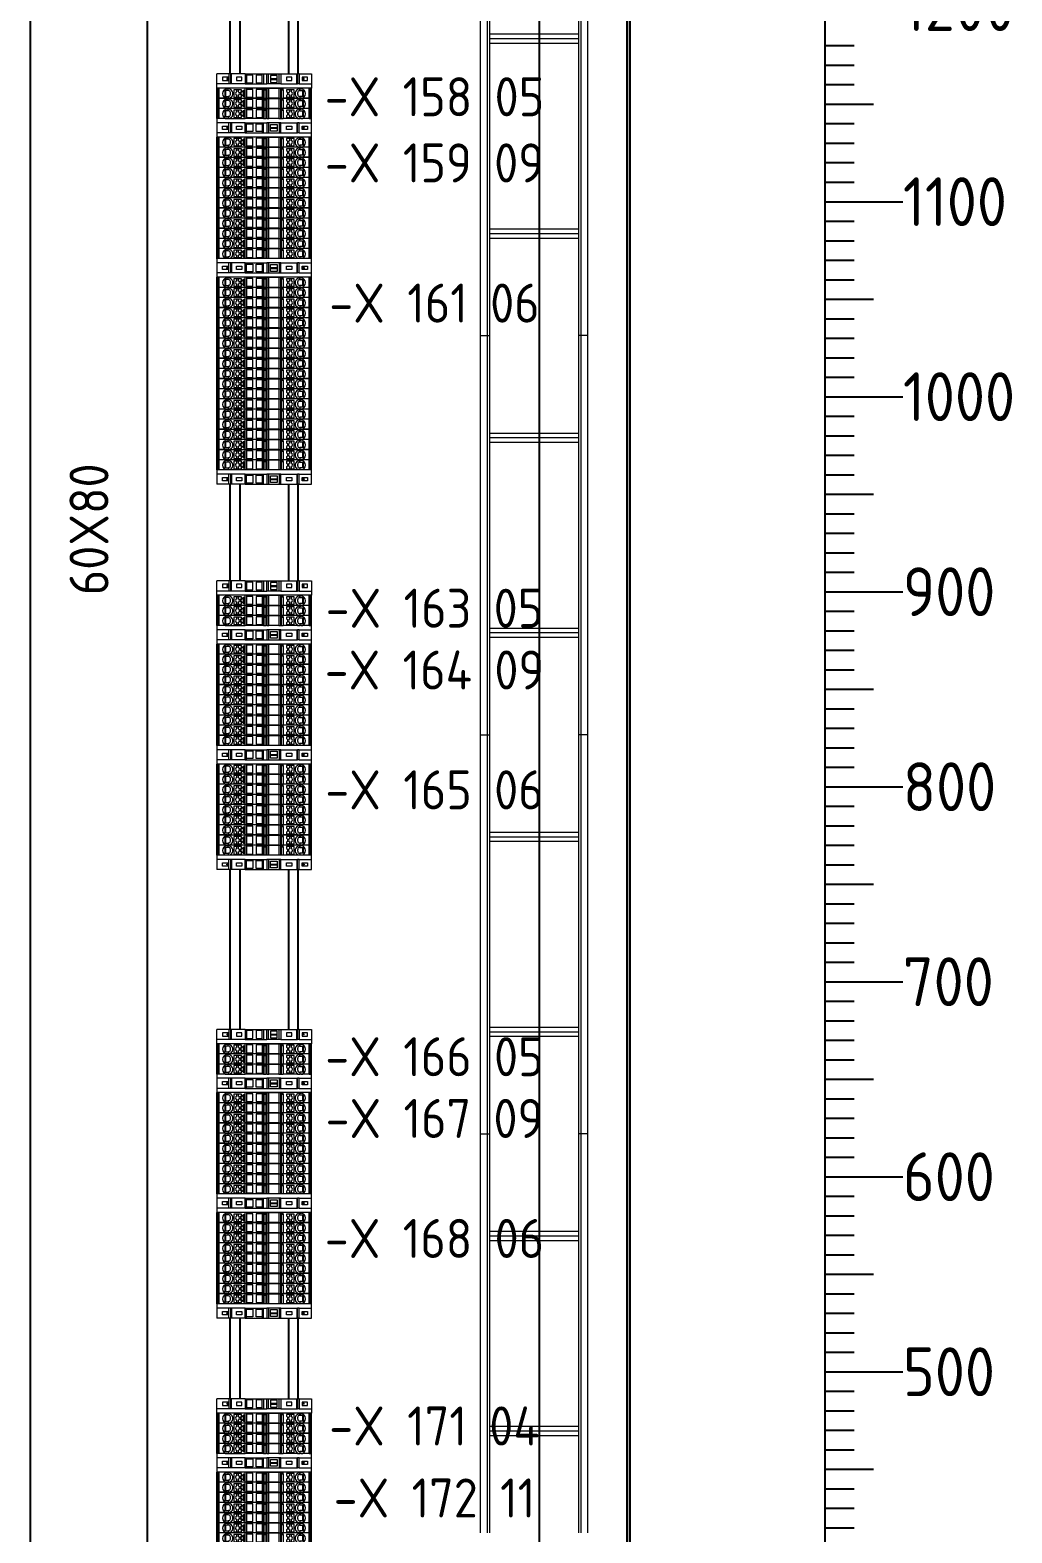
# Model space of a CAD drawing. Header units: millimetres. Extents: x 37984 to 70752, y 14140 to 37584.
# Drawn here: x 45920 to 46424, y 27186 to 27957 of the extents above; entities that cross this region are included whole.
import ezdxf
from ezdxf.enums import TextEntityAlignment as Align

# ---------------------------------------------------------------- set-up
doc = ezdxf.new("R2010")
doc.units = ezdxf.units.MM
doc.set_wipeout_variables(frame=1)
doc.layers.add('000-PI-Oprema', color=30, linetype='Continuous', lineweight=5)
doc.layers.add('SI-ORMAR-Oprema', color=30, linetype='Continuous', lineweight=5)
for name, color, linetype in [('000-PI-ORMAR', 2, 'Continuous'), ('000-PI_TEXT', 7, 'Continuous'), ('002-PI-Kabelska kanalica', 150, 'Continuous'), ('004-PI-DIN Šina', 3, 'Continuous')]:
    doc.layers.add(name, color=color, linetype=linetype)
doc.styles.add('PI0', font='isocpeur.ttf', dxfattribs={"width": 0.9})

# ---------------------------------------------------------------- blocks, each defined once
blk = doc.blocks.new('*U1084')
at = {"layer": '002-PI-Kabelska kanalica'}
for p, q in [((-20, -100), (-20, 1510)), ((40, -100), (40, 1510))]:
    blk.add_line(p, q, dxfattribs=at)
blk = doc.blocks.new('*U1083')
at = {"layer": '004-PI-DIN Šina'}
blk.add_lwpolyline([(1610, -17.5), (1610, 17.5), (0, 17.5), (0, -17.5)], close=True, dxfattribs=at)
for points in [[(0, 12.5), (1610, 12.5)], [(0, -12.5), (1610, -12.5)]]:
    blk.add_lwpolyline(points, dxfattribs=at)
blk = doc.blocks.new('*U749')
at = {"layer": '000-PI-Oprema', "ltscale": 0.25}
for p, q in [((-5, 927.21), (-5, 1131.88)), ((-1.5, 927.21), (-1.5, 1131.88)), ((-0.33, 927.21), (-0.33, 1131.88)), ((45.33, 927.21), (45.33, 1131.88)), ((46.5, 927.21), (46.5, 1131.88)), ((50, 927.21), (50, 1131.88)), ((-0.33, 1081.88), (45.33, 1081.88)), ((-0.33, 1079.55), (45.33, 1079.55)), ((-0.33, 981.88), (45.33, 981.88)), ((-0.33, 979.55), (45.33, 979.55)), ((-5, 927.21), (-0.33, 927.21)), ((-5, 927.21), (-0.33, 927.21)), ((-5, 722.54), (-5, 927.21)), ((-1.5, 927.21), (-1.5, 927.21)), ((-1.5, 722.54), (-1.5, 927.21)), ((-0.33, 722.54), (-0.33, 927.21)), ((50, 927.21), (45.33, 927.21)), ((50, 927.21), (45.33, 927.21)), ((45.33, 722.54), (45.33, 927.21)), ((46.5, 722.54), (46.5, 927.21)), ((50, 722.54), (50, 927.21)), ((-0.33, 877.21), (45.33, 877.21)), ((-0.33, 874.88), (45.33, 874.88)), ((-0.33, 777.21), (45.33, 777.21)), ((-0.33, 774.88), (45.33, 774.88)), ((-5, 722.54), (-0.33, 722.54)), ((-5, 722.54), (-0.33, 722.54)), ((-5, 517.87), (-5, 722.54)), ((-1.5, 722.54), (-1.5, 722.54)), ((-1.5, 517.87), (-1.5, 722.54)), ((-0.33, 517.87), (-0.33, 722.54)), ((50, 722.54), (45.33, 722.54)), ((50, 722.54), (45.33, 722.54)), ((45.33, 517.87), (45.33, 722.54)), ((46.5, 517.87), (46.5, 722.54)), ((50, 517.87), (50, 722.54)), ((-0.33, 672.54), (45.33, 672.54)), ((-0.33, 670.21), (45.33, 670.21)), ((-0.33, 572.54), (45.33, 572.54)), ((-0.33, 570.21), (45.33, 570.21)), ((-5, 517.87), (-0.33, 517.87)), ((-5, 517.87), (-0.33, 517.87)), ((-5, 313.2), (-5, 517.87)), ((-1.5, 517.87), (-1.5, 517.87)), ((-1.5, 313.2), (-1.5, 517.87)), ((-0.33, 313.2), (-0.33, 517.87)), ((50, 517.87), (45.33, 517.87)), ((50, 517.87), (45.33, 517.87)), ((45.33, 313.2), (45.33, 517.87)), ((46.5, 313.2), (46.5, 517.87)), ((50, 313.2), (50, 517.87)), ((-0.33, 467.87), (45.33, 467.87)), ((-0.33, 465.54), (45.33, 465.54)), ((-0.33, 367.87), (45.33, 367.87)), ((-0.33, 365.54), (45.33, 365.54))]:
    blk.add_line(p, q, dxfattribs=at)
for points in [[(-0.33, 1077.21), (45.33, 1077.21)], [(-0.33, 977.21), (45.33, 977.21)], [(-0.33, 872.54), (45.33, 872.54)], [(-0.33, 772.54), (45.33, 772.54)], [(-0.33, 667.87), (45.33, 667.87)], [(-0.33, 567.87), (45.33, 567.87)], [(-0.33, 463.2), (45.33, 463.2)], [(-0.33, 363.2), (45.33, 363.2)]]:
    blk.add_lwpolyline(points, dxfattribs=at)
blk = doc.blocks.new('montažnaa')
at = {"layer": '000-PI-ORMAR'}
blk.add_line((46867.64, 28809.4), (46867.64, 26919.4), dxfattribs=at)
blk = doc.blocks.new('*U402')
blk.add_wipeout([(-24.3, -7.35), (24.3, -7.35), (24.3, 0), (-24.3, 0)])
at = {"layer": 'SI-ORMAR-Oprema'}
for p, q in [((-18.03, 0), (-24.3, 0)), ((-18.03, 0), (-18.03, -5.15)), ((-17.1, 0), (-18.03, 0)), ((-17.1, 0), (-17.1, -5.15)), ((-17, 0), (-17.1, 0)), ((-17, -5.15), (-17, 0)), ((-16.74, 0), (-17, 0)), ((-16.74, -5.15), (-16.74, 0)), ((-9.72, 0), (-16.74, 0)), ((-9.72, 0), (-9, 0)), ((-9.72, 0), (-9.72, -5.15)), ((-9, 0), (-9, -0.57)), ((-9, 0), (-1, 0)), ((-1, 0), (-0.28, 0)), ((-1, -0.57), (-1, 0)), ((-0.28, 0), (1.39, 0)), ((-0.28, 0), (-0.28, -5.15)), ((1.39, 0), (2.32, 0)), ((1.39, -5.15), (1.39, 0)), ((2.32, 0), (7.69, 0)), ((2.32, -5.15), (2.32, 0)), ((7.69, -5.15), (7.69, 0)), ((7.69, 0), (8.51, 0)), ((8.51, 0), (8.51, -5.15)), ((8.51, 0), (16.74, 0)), ((16.74, -5.15), (16.74, 0)), ((16.74, 0), (17, 0)), ((17, 0), (17, -5.15)), ((17, 0), (17.1, 0)), ((17.1, 0), (17.1, -5.15)), ((18.03, 0), (17.1, 0)), ((18.03, 0), (18.03, -5.15)), ((18.03, 0), (24.3, 0)), ((24.3, 0), (24.3, -7.35)), ((-24.3, -7.35), (-24.3, 0)), ((-18.03, -5.15), (-24.3, -5.15)), ((24.3, -7.35), (-24.3, -7.35)), ((-21.4, -1.72), (-21.4, -3.42)), ((-18.5, -1.72), (-21.4, -1.72)), ((-21.4, -3.42), (-18.5, -3.42)), ((-19.01, -2.37), (-19.15, -2.37)), ((-19.15, -2.37), (-19.15, -2.77)), ((-19.01, -2.77), (-19.15, -2.77)), ((-19.01, -2.37), (-18.5, -2.37)), ((-19.01, -2.77), (-19.01, -2.37)), ((-19.01, -2.77), (-18.5, -2.77)), ((-18.5, -2.37), (-18.5, -1.72)), ((-18.5, -2.77), (-18.5, -2.37)), ((-18.5, -3.42), (-18.5, -2.77)), ((-17.1, -5.15), (-18.03, -5.15)), ((-17, -5.15), (-17.1, -5.15)), ((-16.74, -5.15), (-17, -5.15)), ((-9.72, -5.15), (-16.74, -5.15)), ((-14.15, -1.72), (-14.15, -3.42)), ((-11.45, -1.72), (-14.15, -1.72)), ((-14.15, -3.42), (-11.45, -3.42)), ((-11.45, -3.42), (-11.45, -1.72)), ((-9.72, -5.15), (-9, -5.15)), ((-9, -0.57), (-9, -4.57)), ((-5.85, -0.57), (-9, -0.57)), ((-9, -4.57), (-9, -5.15)), ((-9, -4.57), (-5.85, -4.57)), ((-9, -5.15), (-1, -5.15)), ((-5.85, -4.57), (-5.85, -0.57)), ((-4.15, -0.57), (-4.15, -4.57)), ((-1, -0.57), (-4.15, -0.57)), ((-4.15, -4.57), (-1, -4.57)), ((-1, -4.57), (-1, -0.57)), ((-1, -5.15), (-1, -4.57)), ((-1, -5.15), (-0.28, -5.15)), ((-0.28, -5.15), (1.39, -5.15)), ((2.32, -5.15), (1.39, -5.15)), ((7.69, -5.15), (2.32, -5.15)), ((6.67, -0.82), (3.22, -0.82)), ((3.22, -0.82), (3.22, -2.37)), ((3.22, -2.37), (6.67, -2.37)), ((3.22, -2.37), (3.22, -2.77)), ((3.22, -2.77), (6.67, -2.77)), ((3.22, -2.77), (3.22, -4.32)), ((3.22, -4.32), (6.67, -4.32)), ((6.67, -2.37), (6.67, -0.82)), ((6.67, -2.77), (6.67, -2.37)), ((6.67, -4.32), (6.67, -2.77)), ((8.51, -5.15), (7.69, -5.15)), ((8.51, -5.15), (16.74, -5.15)), ((11.45, -1.72), (11.45, -3.42)), ((14.15, -1.72), (11.45, -1.72)), ((11.45, -3.42), (14.15, -3.42)), ((14.15, -3.42), (14.15, -1.72)), ((16.74, -5.15), (17, -5.15)), ((17, -5.15), (17.1, -5.15)), ((18.03, -5.15), (17.1, -5.15)), ((18.03, -5.15), (24.3, -5.15)), ((22.25, -1.72), (19.55, -1.72)), ((19.55, -1.72), (19.55, -2.37)), ((19.55, -2.37), (19.89, -2.37)), ((19.55, -2.37), (19.55, -2.77)), ((19.55, -2.77), (19.55, -3.42)), ((19.55, -2.77), (19.89, -2.77)), ((19.55, -3.42), (22.25, -3.42)), ((20.59, -2.37), (19.89, -2.37)), ((19.89, -2.77), (19.89, -2.37)), ((20.59, -2.77), (19.89, -2.77)), ((20.59, -2.77), (20.59, -2.37)), ((22.25, -3.42), (22.25, -1.72))]:
    blk.add_line(p, q, dxfattribs=at)
blk = doc.blocks.new('*U457')
blk.add_wipeout([(47227.3, 37326.63), (47227.3, 37321.48), (47275.9, 37321.48), (47275.9, 37326.63)])
at = {"layer": '000-PI-Oprema'}
for p, q in [((47227.3, 37321.48), (47227.3, 37326.63)), ((47227.85, 37326.63), (47227.3, 37326.63)), ((47228.39, 37326.63), (47227.85, 37326.63)), ((47227.85, 37321.48), (47227.85, 37326.63)), ((47228.39, 37321.48), (47228.39, 37326.63)), ((47228.56, 37326.63), (47228.39, 37326.63)), ((47228.56, 37321.48), (47228.56, 37326.63)), ((47241.88, 37326.63), (47228.56, 37326.63)), ((47231, 37325.48), (47230.9, 37325.58)), ((47231.45, 37325.48), (47231, 37325.48)), ((47231.45, 37325.48), (47231.45, 37322.48)), ((47231.6, 37325.48), (47231.45, 37325.48)), ((47231.6, 37322.48), (47231.6, 37325.48)), ((47231.85, 37325.48), (47231.6, 37325.48)), ((47231.85, 37325.48), (47231.85, 37322.48)), ((47233.2, 37325.48), (47231.85, 37325.48)), ((47233.2, 37326.28), (47232.6, 37326.28)), ((47233.2, 37325.48), (47233.2, 37326.28)), ((47233.3, 37325.48), (47233.2, 37325.48)), ((47237.55, 37325.88), (47236.15, 37325.88)), ((47236.15, 37325.88), (47236.15, 37322.08)), ((47238.35, 37325.88), (47237.55, 37325.88)), ((47237.55, 37324.9), (47237.55, 37325.88)), ((47239.95, 37325.88), (47238.35, 37325.88)), ((47238.35, 37325.88), (47238.35, 37324.9)), ((47239.55, 37324.58), (47239.95, 37324.98)), ((47239.55, 37323.38), (47239.55, 37324.58)), ((47239.95, 37322.98), (47239.55, 37323.38)), ((47239.95, 37324.98), (47239.95, 37325.88)), ((47240.78, 37325.37), (47240.78, 37322.6)), ((47241.88, 37321.48), (47241.88, 37326.63)), ((47242.6, 37326.63), (47241.88, 37326.63)), ((47242.6, 37326.63), (47242.6, 37326.06)), ((47250.6, 37326.63), (47242.6, 37326.63)), ((47242.6, 37326.06), (47242.6, 37322.06)), ((47245.75, 37326.06), (47242.6, 37326.06)), ((47245.75, 37322.06), (47245.75, 37326.06)), ((47247.45, 37326.06), (47247.45, 37322.06)), ((47250.6, 37326.06), (47247.45, 37326.06)), ((47250.6, 37326.63), (47250.6, 37326.06)), ((47251.32, 37326.63), (47250.6, 37326.63)), ((47250.6, 37326.06), (47250.6, 37322.06)), ((47251.32, 37326.63), (47251.75, 37326.63)), ((47251.32, 37321.48), (47251.32, 37326.63)), ((47251.65, 37321.48), (47251.65, 37325.83)), ((47251.65, 37325.83), (47251.75, 37325.83)), ((47251.75, 37325.83), (47251.75, 37326.63)), ((47252.21, 37326.63), (47251.75, 37326.63)), ((47251.75, 37325.83), (47252.21, 37325.83)), ((47252.21, 37326.63), (47252.56, 37326.63)), ((47252.21, 37325.83), (47252.21, 37326.63)), ((47253.07, 37326.63), (47252.56, 37326.63)), ((47252.56, 37326.63), (47252.56, 37321.48)), ((47253.07, 37326.63), (47253.07, 37321.48)), ((47253.07, 37326.63), (47253.98, 37326.63)), ((47253.98, 37321.48), (47253.98, 37326.63)), ((47253.98, 37326.63), (47259.12, 37326.63)), ((47259.12, 37326.63), (47259.12, 37321.48)), ((47259.12, 37326.63), (47260.03, 37326.63)), ((47260.03, 37326.63), (47260.03, 37321.48)), ((47260.03, 37326.63), (47260.54, 37326.63)), ((47260.54, 37321.48), (47260.54, 37326.63)), ((47260.54, 37326.63), (47260.89, 37326.63)), ((47260.89, 37325.83), (47260.89, 37326.63)), ((47261.35, 37326.63), (47260.89, 37326.63)), ((47260.89, 37325.83), (47261.35, 37325.83)), ((47261.35, 37325.83), (47261.35, 37326.63)), ((47274.65, 37326.63), (47261.35, 37326.63)), ((47261.35, 37325.83), (47261.45, 37325.83)), ((47261.45, 37325.83), (47261.45, 37321.48)), ((47264.75, 37325.88), (47263.15, 37325.88)), ((47263.15, 37325.88), (47263.15, 37324.98)), ((47263.15, 37324.98), (47263.55, 37324.58)), ((47263.55, 37323.38), (47263.15, 37322.98)), ((47263.55, 37324.58), (47263.55, 37323.38)), ((47264.75, 37324.9), (47264.75, 37325.88)), ((47265.55, 37325.88), (47264.75, 37325.88)), ((47265.55, 37325.88), (47265.55, 37324.9)), ((47266.95, 37325.88), (47265.55, 37325.88)), ((47266.95, 37322.08), (47266.95, 37325.88)), ((47268.8, 37323.48), (47268.8, 37324.48)), ((47269.8, 37325.48), (47269.9, 37325.48)), ((47269.9, 37326.28), (47270.5, 37326.28)), ((47269.9, 37325.48), (47269.9, 37326.28)), ((47269.9, 37325.48), (47271.25, 37325.48)), ((47271.25, 37325.48), (47271.25, 37322.48)), ((47271.25, 37325.48), (47271.5, 37325.48)), ((47271.5, 37322.48), (47271.5, 37325.48)), ((47271.5, 37325.48), (47271.65, 37325.48)), ((47271.65, 37325.48), (47271.65, 37322.48)), ((47271.65, 37325.48), (47272.1, 37325.48)), ((47272.1, 37325.48), (47272.2, 37325.58)), ((47274.65, 37321.48), (47274.65, 37326.63)), ((47274.65, 37326.63), (47274.82, 37326.63)), ((47274.82, 37321.48), (47274.82, 37326.63)), ((47274.82, 37326.63), (47275.35, 37326.63)), ((47275.35, 37321.48), (47275.35, 37326.63)), ((47275.35, 37326.63), (47275.9, 37326.63)), ((47275.9, 37321.48), (47275.9, 37326.63)), ((47227.85, 37321.48), (47227.3, 37321.48)), ((47228.39, 37321.48), (47227.85, 37321.48)), ((47228.56, 37321.48), (47228.39, 37321.48)), ((47231.6, 37321.48), (47228.56, 37321.48)), ((47230.9, 37322.19), (47231.2, 37322.48)), ((47231.2, 37322.48), (47231.45, 37322.48)), ((47231.45, 37322.48), (47231.6, 37322.48)), ((47231.6, 37322.48), (47231.85, 37322.48)), ((47231.6, 37321.7), (47231.6, 37321.48)), ((47232.6, 37321.48), (47231.6, 37321.48)), ((47231.85, 37322.48), (47233.2, 37322.48)), ((47232.6, 37321.48), (47233.2, 37321.48)), ((47233.3, 37322.48), (47233.2, 37322.48)), ((47233.2, 37322.48), (47233.2, 37321.48)), ((47234.2, 37321.48), (47233.2, 37321.48)), ((47234.2, 37321.48), (47234.2, 37321.7)), ((47234.2, 37321.48), (47241.88, 37321.48)), ((47236.15, 37322.08), (47237.55, 37322.08)), ((47237.55, 37322.08), (47237.55, 37323.07)), ((47237.55, 37322.08), (47238.35, 37322.08)), ((47238.35, 37323.07), (47238.35, 37322.08)), ((47238.35, 37322.08), (47239.95, 37322.08)), ((47239.95, 37322.08), (47239.95, 37322.98)), ((47242.6, 37321.48), (47241.88, 37321.48)), ((47242.6, 37322.06), (47245.75, 37322.06)), ((47242.6, 37322.06), (47242.6, 37321.48)), ((47250.6, 37321.48), (47242.6, 37321.48)), ((47247.45, 37322.06), (47250.6, 37322.06)), ((47250.6, 37322.06), (47250.6, 37321.48)), ((47251.32, 37321.48), (47250.6, 37321.48)), ((47251.32, 37321.48), (47251.65, 37321.48)), ((47251.65, 37321.48), (47252.56, 37321.48)), ((47253.07, 37321.48), (47252.56, 37321.48)), ((47253.07, 37321.48), (47253.98, 37321.48)), ((47259.12, 37321.48), (47253.98, 37321.48)), ((47259.12, 37321.48), (47260.03, 37321.48)), ((47260.03, 37321.48), (47260.54, 37321.48)), ((47260.54, 37321.48), (47261.45, 37321.48)), ((47268.9, 37321.48), (47261.45, 37321.48)), ((47263.15, 37322.98), (47263.15, 37322.08)), ((47263.15, 37322.08), (47264.75, 37322.08)), ((47264.75, 37322.08), (47264.75, 37323.07)), ((47264.75, 37322.08), (47265.55, 37322.08)), ((47265.55, 37323.07), (47265.55, 37322.08)), ((47265.55, 37322.08), (47266.95, 37322.08)), ((47268.9, 37321.48), (47268.9, 37321.7)), ((47268.9, 37321.48), (47269.9, 37321.48)), ((47269.8, 37322.48), (47269.9, 37322.48)), ((47271.25, 37322.48), (47269.9, 37322.48)), ((47269.9, 37322.48), (47269.9, 37321.48)), ((47270.5, 37321.48), (47269.9, 37321.48)), ((47271.5, 37321.48), (47270.5, 37321.48)), ((47271.5, 37322.48), (47271.25, 37322.48)), ((47271.65, 37322.48), (47271.5, 37322.48)), ((47271.5, 37321.7), (47271.5, 37321.48)), ((47274.65, 37321.48), (47271.5, 37321.48)), ((47271.9, 37322.48), (47271.65, 37322.48)), ((47272.2, 37322.19), (47271.9, 37322.48)), ((47274.65, 37321.48), (47274.82, 37321.48)), ((47274.82, 37321.48), (47275.35, 37321.48)), ((47275.35, 37321.48), (47275.9, 37321.48))]:
    blk.add_line(p, q, dxfattribs=at)
for centre, radius, start, end in [((47232.6, 37323.88), 2.4, 135, 225), ((47232.6, 37323.88), 2.4, 90, 135), ((47233.2, 37323.88), 2.4, 294.62432, 90), ((47233.3, 37324.48), 1, 0, 90), ((47233.3, 37323.48), 1, 270, 360), ((47237.95, 37323.98), 1, 113.57818, 246.42182), ((47237.95, 37323.98), 1, 293.57818, 66.42182), ((47241.15, 37325.03), 0.5, 5.44059, 134.99975), ((47265.15, 37323.98), 1, 113.57818, 246.42182), ((47265.15, 37323.98), 1, 293.57818, 66.42182), ((47269.9, 37323.88), 2.4, 90, 245.37568), ((47269.8, 37324.48), 1, 90, 180), ((47269.8, 37323.48), 1, 180, 270), ((47270.5, 37323.88), 2.4, 45, 90), ((47270.5, 37323.88), 2.4, 315, 45), ((47232.6, 37323.88), 2.4, 225, 245.37568), ((47232.6, 37323.88), 2.4, 245.37568, 270), ((47233.2, 37323.88), 2.4, 270, 294.62432), ((47241.15, 37322.93), 0.5, 225, 354.55967), ((47269.9, 37323.88), 2.4, 245.37568, 270), ((47270.5, 37323.88), 2.4, 270, 294.62432), ((47270.5, 37323.88), 2.4, 294.62432, 315)]:
    blk.add_arc(centre, radius, start, end, dxfattribs=at)
for points in [[(47234.3, 37323.48), (47234.3, 37323.61), (47234.3, 37323.74), (47234.3, 37323.87), (47234.3, 37324.01), (47234.3, 37324.14), (47234.3, 37324.26), (47234.3, 37324.38), (47234.3, 37324.48)], [(47240.78, 37325.37), (47240.55, 37325.14), (47240.32, 37324.91), (47240.09, 37324.68), (47239.85, 37324.44)], [(47239.85, 37323.53), (47239.85, 37323.76), (47239.85, 37323.98), (47239.85, 37324.21), (47239.85, 37324.44)], [(47240.78, 37322.6), (47240.55, 37322.83), (47240.32, 37323.05), (47240.09, 37323.29), (47239.85, 37323.53)], [(47240.8, 37325.39), (47240.79, 37325.38), (47240.78, 37325.37)], [(47241.75, 37323.98), (47241.73, 37324.26), (47241.7, 37324.53), (47241.67, 37324.81), (47241.65, 37325.08)], [(47241.65, 37322.89), (47241.67, 37323.16), (47241.7, 37323.44), (47241.73, 37323.71), (47241.75, 37323.98)], [(47240.8, 37322.58), (47240.79, 37322.59), (47240.78, 37322.6)]]:
    blk.add_spline(points, degree=3, dxfattribs=at)
blk = doc.blocks.new('*U809')
at = {"layer": '000-PI-Oprema'}
blk.add_blockref('*U457', (-47251.6, -37324.06), dxfattribs=at)
blk = doc.blocks.new('*U810')
at = {"layer": '000-PI-Oprema', "color": 0, "linetype": 'ByBlock', "lineweight": -2, "transparency": 16777216}
blk.add_blockref('*U809', (0, 0), dxfattribs=at)
blk.add_blockref('*U809', (0, -5.2), dxfattribs=at)
blk.add_blockref('*U809', (0, -10.4), dxfattribs=at)
blk.add_blockref('*U809', (0, -15.6), dxfattribs=at)
blk.add_blockref('*U809', (0, -20.8), dxfattribs=at)
blk.add_blockref('*U809', (0, -26), dxfattribs=at)
blk.add_blockref('*U809', (0, -31.2), dxfattribs=at)
blk.add_blockref('*U809', (0, -36.4), dxfattribs=at)
blk.add_blockref('*U809', (0, -41.6), dxfattribs=at)
blk.add_blockref('*U809', (0, -46.8), dxfattribs=at)
blk = doc.blocks.new('*U811')
at = {"layer": '000-PI-Oprema'}
blk.add_blockref('*U457', (-47251.6, -37324.06), dxfattribs=at)
blk = doc.blocks.new('*U808')
at = {"layer": '000-PI-Oprema', "color": 0, "linetype": 'ByBlock', "lineweight": -2, "transparency": 16777216}
blk.add_blockref('*U811', (0, 0), dxfattribs=at)
blk.add_blockref('*U811', (0, -5.2), dxfattribs=at)
blk.add_blockref('*U811', (0, -10.4), dxfattribs=at)
blk.add_blockref('*U811', (0, -15.6), dxfattribs=at)
blk.add_blockref('*U811', (0, -20.8), dxfattribs=at)
blk.add_blockref('*U811', (0, -26), dxfattribs=at)
blk.add_blockref('*U811', (0, -31.2), dxfattribs=at)
blk.add_blockref('*U811', (0, -36.4), dxfattribs=at)
blk.add_blockref('*U811', (0, -41.6), dxfattribs=at)
blk = doc.blocks.new('*U403')
blk.add_wipeout([(-24.3, 2.2), (24.3, 2.2), (24.3, -7.35), (-24.3, -7.35)])
at = {"layer": 'SI-ORMAR-Oprema'}
for p, q in [((-24.3, 2.2), (-24.3, -7.35)), ((24.3, 2.2), (-24.3, 2.2)), ((-18.03, 0), (-24.3, 0)), ((24.3, -7.35), (24.3, 2.2)), ((-18.03, -5.15), (-24.3, -5.15)), ((24.3, -7.35), (-24.3, -7.35)), ((-21.4, -3.42), (-21.4, -1.72)), ((-21.4, -1.72), (-18.5, -1.72)), ((-18.5, -3.42), (-21.4, -3.42)), ((-19.01, -2.38), (-19.15, -2.38)), ((-19.15, -2.78), (-19.15, -2.38)), ((-19.01, -2.78), (-19.15, -2.78)), ((-19.01, -2.38), (-19.01, -2.78)), ((-19.01, -2.38), (-18.5, -2.38)), ((-19.01, -2.78), (-18.5, -2.78)), ((-18.5, -1.72), (-18.5, -2.38)), ((-18.5, -2.38), (-18.5, -2.78)), ((-18.5, -2.78), (-18.5, -3.42)), ((-18.03, -5.15), (-18.03, 0)), ((-17.1, 0), (-18.03, 0)), ((-17.1, -5.15), (-18.03, -5.15)), ((-17.1, -5.15), (-17.1, 0)), ((-17, 0), (-17.1, 0)), ((-17, -5.15), (-17.1, -5.15)), ((-17, 0), (-17, -5.15)), ((-16.74, 0), (-17, 0)), ((-16.74, -5.15), (-17, -5.15)), ((-16.74, 0), (-16.74, -5.15)), ((-9.72, 0), (-16.74, 0)), ((-9.72, -5.15), (-16.74, -5.15)), ((-14.15, -1.72), (-11.45, -1.72)), ((-14.15, -3.42), (-14.15, -1.72)), ((-11.45, -3.42), (-14.15, -3.42)), ((-11.45, -1.72), (-11.45, -3.42)), ((-9.72, 0), (-9, 0)), ((-9.72, -5.15), (-9.72, 0)), ((-9.72, -5.15), (-9, -5.15)), ((-9, -0.57), (-9, 0)), ((-9, 0), (-1, 0)), ((-9, -4.57), (-9, -0.57)), ((-9, -0.57), (-5.85, -0.57)), ((-5.85, -4.57), (-9, -4.57)), ((-9, -5.15), (-9, -4.57)), ((-9, -5.15), (-1, -5.15)), ((-5.85, -0.57), (-5.85, -4.57)), ((-4.15, -0.57), (-1, -0.57)), ((-4.15, -4.57), (-4.15, -0.57)), ((-1, -4.57), (-4.15, -4.57)), ((-1, 0), (-1, -0.57)), ((-1, 0), (-0.28, 0)), ((-1, -0.57), (-1, -4.57)), ((-1, -4.57), (-1, -5.15)), ((-1, -5.15), (-0.28, -5.15)), ((-0.28, 0), (1.39, 0)), ((-0.28, -5.15), (-0.28, 0)), ((-0.28, -5.15), (1.39, -5.15)), ((2.32, 0), (1.39, 0)), ((1.39, 0), (1.39, -5.15)), ((1.39, -5.15), (2.32, -5.15)), ((7.69, 0), (2.32, 0)), ((2.32, 0), (2.32, -5.15)), ((2.32, -5.15), (7.69, -5.15)), ((3.22, -0.82), (6.67, -0.82)), ((3.22, -2.38), (3.22, -0.82)), ((3.22, -2.38), (6.67, -2.38)), ((3.22, -2.78), (3.22, -2.38)), ((3.22, -2.78), (6.67, -2.78)), ((3.22, -4.32), (3.22, -2.78)), ((6.67, -4.32), (3.22, -4.32)), ((6.67, -0.82), (6.67, -2.38)), ((6.67, -2.38), (6.67, -2.78)), ((6.67, -2.78), (6.67, -4.32)), ((7.69, 0), (7.69, -5.15)), ((8.51, 0), (7.69, 0)), ((7.69, -5.15), (8.51, -5.15)), ((8.51, -5.15), (8.51, 0)), ((8.51, 0), (16.74, 0)), ((8.51, -5.15), (16.74, -5.15)), ((11.45, -1.72), (14.15, -1.72)), ((11.45, -3.42), (11.45, -1.72)), ((14.15, -3.42), (11.45, -3.42)), ((14.15, -1.72), (14.15, -3.42)), ((16.74, 0), (16.74, -5.15)), ((16.74, 0), (17, 0)), ((16.74, -5.15), (17, -5.15)), ((17, -5.15), (17, 0)), ((17, 0), (17.1, 0)), ((17, -5.15), (17.1, -5.15)), ((18.03, 0), (17.1, 0)), ((17.1, -5.15), (17.1, 0)), ((18.03, -5.15), (17.1, -5.15)), ((18.03, 0), (24.3, 0)), ((18.03, -5.15), (18.03, 0)), ((18.03, -5.15), (24.3, -5.15)), ((19.55, -2.38), (19.55, -1.72)), ((19.55, -1.72), (22.25, -1.72)), ((19.55, -2.78), (19.55, -2.38)), ((19.55, -2.38), (19.89, -2.38)), ((19.55, -2.78), (19.89, -2.78)), ((19.55, -3.42), (19.55, -2.78)), ((22.25, -3.42), (19.55, -3.42)), ((19.89, -2.38), (19.89, -2.78)), ((20.59, -2.38), (19.89, -2.38)), ((20.59, -2.78), (19.89, -2.78)), ((20.59, -2.38), (20.59, -2.78)), ((22.25, -1.72), (22.25, -3.42))]:
    blk.add_line(p, q, dxfattribs=at)
blk = doc.blocks.new('*U404')
blk.add_wipeout([(-24.3, 0), (24.3, 0), (24.3, -7.35), (-24.3, -7.35)])
at = {"layer": 'SI-ORMAR-Oprema'}
for p, q in [((24.3, 0), (-24.3, 0)), ((24.3, -7.35), (24.3, 0)), ((-24.3, 0), (-24.3, -7.35)), ((-18.03, -2.2), (-24.3, -2.2)), ((-18.03, -7.35), (-24.3, -7.35)), ((-21.4, -5.62), (-21.4, -3.92)), ((-21.4, -3.92), (-18.5, -3.92)), ((-18.5, -5.62), (-21.4, -5.62)), ((-19.01, -4.58), (-19.15, -4.58)), ((-19.15, -4.98), (-19.15, -4.58)), ((-19.01, -4.98), (-19.15, -4.98)), ((-19.01, -4.58), (-19.01, -4.98)), ((-19.01, -4.58), (-18.5, -4.58)), ((-19.01, -4.98), (-18.5, -4.98)), ((-18.5, -3.92), (-18.5, -4.58)), ((-18.5, -4.58), (-18.5, -4.98)), ((-18.5, -4.98), (-18.5, -5.62)), ((-18.03, -7.35), (-18.03, -2.2)), ((-17.1, -2.2), (-18.03, -2.2)), ((-17.1, -7.35), (-18.03, -7.35)), ((-17.1, -7.35), (-17.1, -2.2)), ((-17, -2.2), (-17.1, -2.2)), ((-17, -7.35), (-17.1, -7.35)), ((-17, -2.2), (-17, -7.35)), ((-16.74, -2.2), (-17, -2.2)), ((-16.74, -7.35), (-17, -7.35)), ((-16.74, -2.2), (-16.74, -7.35)), ((-9.72, -2.2), (-16.74, -2.2)), ((-9.72, -7.35), (-16.74, -7.35)), ((-14.15, -3.92), (-11.45, -3.92)), ((-14.15, -5.62), (-14.15, -3.92)), ((-11.45, -5.62), (-14.15, -5.62)), ((-11.45, -3.92), (-11.45, -5.62)), ((-9.72, -2.2), (-9, -2.2)), ((-9.72, -7.35), (-9.72, -2.2)), ((-9.72, -7.35), (-9, -7.35)), ((-9, -2.77), (-9, -2.2)), ((-9, -2.2), (-1, -2.2)), ((-9, -6.77), (-9, -2.77)), ((-9, -2.77), (-5.85, -2.77)), ((-5.85, -6.77), (-9, -6.77)), ((-9, -7.35), (-9, -6.77)), ((-9, -7.35), (-1, -7.35)), ((-5.85, -2.77), (-5.85, -6.77)), ((-4.15, -2.77), (-1, -2.77)), ((-4.15, -6.77), (-4.15, -2.77)), ((-1, -6.77), (-4.15, -6.77)), ((-1, -2.2), (-1, -2.77)), ((-1, -2.2), (-0.28, -2.2)), ((-1, -2.77), (-1, -6.77)), ((-1, -6.77), (-1, -7.35)), ((-1, -7.35), (-0.28, -7.35)), ((-0.28, -2.2), (1.39, -2.2)), ((-0.28, -7.35), (-0.28, -2.2)), ((-0.28, -7.35), (1.39, -7.35)), ((2.32, -2.2), (1.39, -2.2)), ((1.39, -2.2), (1.39, -7.35)), ((1.39, -7.35), (2.32, -7.35)), ((7.69, -2.2), (2.32, -2.2)), ((2.32, -2.2), (2.32, -7.35)), ((2.32, -7.35), (7.69, -7.35)), ((3.22, -3.02), (6.67, -3.02)), ((3.22, -4.58), (3.22, -3.02)), ((3.22, -4.58), (6.67, -4.58)), ((3.22, -4.98), (3.22, -4.58)), ((3.22, -4.98), (6.67, -4.98)), ((3.22, -6.52), (3.22, -4.98)), ((6.67, -6.52), (3.22, -6.52)), ((6.67, -3.02), (6.67, -4.58)), ((6.67, -4.58), (6.67, -4.98)), ((6.67, -4.98), (6.67, -6.52)), ((7.69, -2.2), (7.69, -7.35)), ((8.51, -2.2), (7.69, -2.2)), ((7.69, -7.35), (8.51, -7.35)), ((8.51, -7.35), (8.51, -2.2)), ((8.51, -2.2), (16.74, -2.2)), ((8.51, -7.35), (16.74, -7.35)), ((11.45, -3.92), (14.15, -3.92)), ((11.45, -5.62), (11.45, -3.92)), ((14.15, -5.62), (11.45, -5.62)), ((14.15, -3.92), (14.15, -5.62)), ((16.74, -2.2), (16.74, -7.35)), ((16.74, -2.2), (17, -2.2)), ((16.74, -7.35), (17, -7.35)), ((17, -7.35), (17, -2.2)), ((17, -2.2), (17.1, -2.2)), ((17, -7.35), (17.1, -7.35)), ((18.03, -2.2), (17.1, -2.2)), ((17.1, -7.35), (17.1, -2.2)), ((18.03, -7.35), (17.1, -7.35)), ((18.03, -2.2), (24.3, -2.2)), ((18.03, -7.35), (18.03, -2.2)), ((18.03, -7.35), (24.3, -7.35)), ((19.55, -4.58), (19.55, -3.92)), ((19.55, -3.92), (22.25, -3.92)), ((19.55, -4.98), (19.55, -4.58)), ((19.55, -4.58), (19.89, -4.58)), ((19.55, -4.98), (19.89, -4.98)), ((19.55, -5.62), (19.55, -4.98)), ((22.25, -5.62), (19.55, -5.62)), ((19.89, -4.58), (19.89, -4.98)), ((20.59, -4.58), (19.89, -4.58)), ((20.59, -4.98), (19.89, -4.98)), ((20.59, -4.58), (20.59, -4.98)), ((22.25, -3.92), (22.25, -5.62))]:
    blk.add_line(p, q, dxfattribs=at)
blk = doc.blocks.new('*U814')
at = {"layer": '000-PI-Oprema'}
blk.add_blockref('*U457', (-47251.6, -37324.06), dxfattribs=at)
blk = doc.blocks.new('*U815')
at = {"layer": '000-PI-Oprema', "color": 0, "linetype": 'ByBlock', "lineweight": -2, "transparency": 16777216}
blk.add_blockref('*U814', (0, 0), dxfattribs=at)
blk.add_blockref('*U814', (0, -5.2), dxfattribs=at)
blk.add_blockref('*U814', (0, -10.4), dxfattribs=at)
blk.add_blockref('*U814', (0, -15.6), dxfattribs=at)
blk.add_blockref('*U814', (0, -20.8), dxfattribs=at)
blk.add_blockref('*U814', (0, -26), dxfattribs=at)
blk.add_blockref('*U814', (0, -31.2), dxfattribs=at)
blk.add_blockref('*U814', (0, -36.4), dxfattribs=at)
blk.add_blockref('*U814', (0, -41.6), dxfattribs=at)
blk.add_blockref('*U814', (0, -46.8), dxfattribs=at)
blk.add_blockref('*U814', (0, -52), dxfattribs=at)
blk.add_blockref('*U814', (0, -57.2), dxfattribs=at)
blk = doc.blocks.new('*U812')
at = {"layer": '000-PI-Oprema'}
blk.add_blockref('*U457', (-47251.6, -37324.06), dxfattribs=at)
blk = doc.blocks.new('*U813')
at = {"layer": '000-PI-Oprema', "color": 0, "linetype": 'ByBlock', "lineweight": -2, "transparency": 16777216}
blk.add_blockref('*U812', (0, 0), dxfattribs=at)
blk.add_blockref('*U812', (0, -5.2), dxfattribs=at)
blk.add_blockref('*U812', (0, -10.4), dxfattribs=at)
blk.add_blockref('*U812', (0, -15.6), dxfattribs=at)
blk.add_blockref('*U812', (0, -20.8), dxfattribs=at)
blk.add_blockref('*U812', (0, -26), dxfattribs=at)
blk.add_blockref('*U812', (0, -31.2), dxfattribs=at)
blk.add_blockref('*U812', (0, -36.4), dxfattribs=at)
blk.add_blockref('*U812', (0, -41.6), dxfattribs=at)
blk.add_blockref('*U812', (0, -46.8), dxfattribs=at)
blk.add_blockref('*U812', (0, -52), dxfattribs=at)
blk.add_blockref('*U812', (0, -57.2), dxfattribs=at)
blk.add_blockref('*U812', (0, -62.4), dxfattribs=at)
blk.add_blockref('*U812', (0, -67.6), dxfattribs=at)
blk.add_blockref('*U812', (0, -72.8), dxfattribs=at)
blk.add_blockref('*U812', (0, -78), dxfattribs=at)
blk.add_blockref('*U812', (0, -83.2), dxfattribs=at)
blk.add_blockref('*U812', (0, -88.4), dxfattribs=at)
blk.add_blockref('*U812', (0, -93.6), dxfattribs=at)
blk = doc.blocks.new('*U816')
at = {"layer": '000-PI-Oprema'}
blk.add_blockref('*U457', (-47251.6, -37324.06), dxfattribs=at)
blk = doc.blocks.new('*U817')
at = {"layer": '000-PI-Oprema', "color": 0, "linetype": 'ByBlock', "lineweight": -2, "transparency": 16777216}
blk.add_blockref('*U816', (0, 0), dxfattribs=at)
blk.add_blockref('*U816', (0, -5.2), dxfattribs=at)
blk.add_blockref('*U816', (0, -10.4), dxfattribs=at)
blk.add_blockref('*U816', (0, -15.6), dxfattribs=at)
blk.add_blockref('*U816', (0, -20.8), dxfattribs=at)
blk.add_blockref('*U816', (0, -26), dxfattribs=at)
blk.add_blockref('*U816', (0, -31.2), dxfattribs=at)
blk.add_blockref('*U816', (0, -36.4), dxfattribs=at)
blk.add_blockref('*U816', (0, -41.6), dxfattribs=at)
blk.add_blockref('*U816', (0, -46.8), dxfattribs=at)
blk = doc.blocks.new('*U818')
at = {"layer": '000-PI-Oprema'}
blk.add_blockref('*U457', (-47251.6, -37324.06), dxfattribs=at)
blk = doc.blocks.new('*U819')
at = {"layer": '000-PI-Oprema', "color": 0, "linetype": 'ByBlock', "lineweight": -2, "transparency": 16777216}
blk.add_blockref('*U818', (0, 0), dxfattribs=at)
blk.add_blockref('*U818', (0, -5.2), dxfattribs=at)
blk.add_blockref('*U818', (0, -10.4), dxfattribs=at)
blk.add_blockref('*U818', (0, -15.6), dxfattribs=at)
blk.add_blockref('*U818', (0, -20.8), dxfattribs=at)
blk.add_blockref('*U818', (0, -26), dxfattribs=at)
blk.add_blockref('*U818', (0, -31.2), dxfattribs=at)
blk.add_blockref('*U818', (0, -36.4), dxfattribs=at)
blk.add_blockref('*U818', (0, -41.6), dxfattribs=at)
blk = doc.blocks.new('*U1067')
at = {"layer": '000-PI-Oprema'}
blk.add_blockref('*U457', (-47251.6, -37324.06), dxfattribs=at)
blk = doc.blocks.new('*U1068')
at = {"layer": '000-PI-Oprema', "color": 0, "linetype": 'ByBlock', "lineweight": -2, "transparency": 16777216}
blk.add_blockref('*U1067', (0, 0), dxfattribs=at)
blk.add_blockref('*U1067', (0, -5.2), dxfattribs=at)
blk.add_blockref('*U1067', (0, -10.4), dxfattribs=at)
blk = doc.blocks.new('*U1069')
at = {"layer": '000-PI-Oprema'}
blk.add_blockref('*U457', (-47251.6, -37324.06), dxfattribs=at)
blk = doc.blocks.new('*U1070')
at = {"layer": '000-PI-Oprema', "color": 0, "linetype": 'ByBlock', "lineweight": -2, "transparency": 16777216}
blk.add_blockref('*U1069', (0, 0), dxfattribs=at)
blk.add_blockref('*U1069', (0, -5.2), dxfattribs=at)
blk.add_blockref('*U1069', (0, -10.4), dxfattribs=at)
blk = doc.blocks.new('*U1071')
at = {"layer": '000-PI-Oprema'}
blk.add_blockref('*U457', (-47251.6, -37324.06), dxfattribs=at)
blk = doc.blocks.new('*U1072')
at = {"layer": '000-PI-Oprema', "color": 0, "linetype": 'ByBlock', "lineweight": -2, "transparency": 16777216}
blk.add_blockref('*U1071', (0, 0), dxfattribs=at)
blk.add_blockref('*U1071', (0, -5.2), dxfattribs=at)
blk.add_blockref('*U1071', (0, -10.4), dxfattribs=at)
blk = doc.blocks.new('*U1075')
at = {"layer": '000-PI-Oprema'}
blk.add_blockref('*U457', (-47251.6, -37324.06), dxfattribs=at)
blk = doc.blocks.new('*U1076')
at = {"layer": '000-PI-Oprema', "color": 0, "linetype": 'ByBlock', "lineweight": -2, "transparency": 16777216}
blk.add_blockref('*U1075', (0, 0), dxfattribs=at)
blk.add_blockref('*U1075', (0, -5.2), dxfattribs=at)
blk.add_blockref('*U1075', (0, -10.4), dxfattribs=at)
blk.add_blockref('*U1075', (0, -15.6), dxfattribs=at)
blk.add_blockref('*U1075', (0, -20.8), dxfattribs=at)
blk.add_blockref('*U1075', (0, -26), dxfattribs=at)
blk.add_blockref('*U1075', (0, -31.2), dxfattribs=at)
blk = doc.blocks.new('*U1079')
at = {"layer": '000-PI-Oprema'}
blk.add_blockref('*U457', (-47251.6, -37324.06), dxfattribs=at)
blk = doc.blocks.new('*U1080')
at = {"layer": '000-PI-Oprema', "color": 0, "linetype": 'ByBlock', "lineweight": -2, "transparency": 16777216}
blk.add_blockref('*U1079', (0, 0), dxfattribs=at)
blk.add_blockref('*U1079', (0, -5.2), dxfattribs=at)
blk.add_blockref('*U1079', (0, -10.4), dxfattribs=at)
blk.add_blockref('*U1079', (0, -15.6), dxfattribs=at)
blk = doc.blocks.new('skala_2300')
for p, q in [((0, 1400), (0, 540)), ((0, 1180), (15, 1180)), ((0, 1170), (15, 1170)), ((0, 1160), (15, 1160)), ((0, 1150), (25, 1150)), ((0, 1140), (15, 1140)), ((0, 1130), (15, 1130)), ((0, 1120), (15, 1120)), ((0, 1110), (15, 1110)), ((0, 1100), (40, 1100)), ((0, 1090), (15, 1090)), ((0, 1080), (15, 1080)), ((0, 1070), (15, 1070)), ((0, 1060), (15, 1060)), ((0, 1050), (25, 1050)), ((0, 1040), (15, 1040)), ((0, 1030), (15, 1030)), ((0, 1020), (15, 1020)), ((0, 1010), (15, 1010)), ((0, 1000), (40, 1000)), ((0, 1000), (40, 1000)), ((0, 1000), (40, 1000)), ((0, 1000), (40, 1000)), ((0, 990), (15, 990)), ((0, 980), (15, 980)), ((0, 970), (15, 970)), ((0, 960), (15, 960)), ((0, 950), (25, 950)), ((0, 940), (15, 940)), ((0, 930), (15, 930)), ((0, 920), (15, 920)), ((0, 910), (15, 910)), ((0, 900), (40, 900)), ((0, 890), (15, 890)), ((0, 880), (15, 880)), ((0, 870), (15, 870)), ((0, 860), (15, 860)), ((0, 850), (25, 850)), ((0, 840), (15, 840)), ((0, 830), (15, 830)), ((0, 820), (15, 820)), ((0, 810), (15, 810)), ((0, 800), (40, 800)), ((0, 800), (40, 800)), ((0, 800), (40, 800)), ((0, 800), (40, 800)), ((0, 800), (40, 800)), ((0, 790), (15, 790)), ((0, 780), (15, 780)), ((0, 770), (15, 770)), ((0, 760), (15, 760)), ((0, 750), (25, 750)), ((0, 740), (15, 740)), ((0, 730), (15, 730)), ((0, 720), (15, 720)), ((0, 710), (15, 710)), ((0, 700), (40, 700)), ((0, 690), (15, 690)), ((0, 680), (15, 680)), ((0, 670), (15, 670)), ((0, 660), (15, 660)), ((0, 650), (25, 650)), ((0, 640), (15, 640)), ((0, 630), (15, 630)), ((0, 620), (15, 620)), ((0, 610), (15, 610)), ((0, 600), (40, 600)), ((0, 600), (40, 600)), ((0, 600), (40, 600)), ((0, 600), (40, 600)), ((0, 600), (40, 600)), ((0, 600), (40, 600)), ((0, 590), (15, 590)), ((0, 580), (15, 580)), ((0, 570), (15, 570)), ((0, 560), (15, 560)), ((0, 550), (25, 550)), ((0, 540), (0, 0)), ((0, 540), (15, 540)), ((0, 530), (15, 530)), ((0, 520), (15, 520)), ((0, 510), (15, 510)), ((0, 500), (40, 500)), ((0, 490), (15, 490)), ((0, 480), (15, 480)), ((0, 470), (15, 470)), ((0, 460), (15, 460)), ((0, 450), (25, 450)), ((0, 440), (15, 440)), ((0, 430), (15, 430)), ((0, 420), (15, 420))]:
    blk.add_line(p, q)
at = {"style": 'PI0', "width": 0.9}
for s, p in [('1200', (40, 1200)), ('1100', (40, 1100)), ('1000', (40, 1000)), ('900', (40, 900)), ('800', (40, 800)), ('700', (40, 700)), ('600', (40, 600)), ('500', (40, 500))]:
    blk.add_text(s, height=25, dxfattribs=at).set_placement(p, align=Align.MIDDLE_LEFT)

msp = doc.modelspace()

# ---------------------------------------------------------------- linework, layer by layer
at = {"layer": '000-PI-ORMAR'}
for p, q in [((46226.483, 28761.404), (46226.483, 26776.904)), ((46227.983, 28761.404), (46227.983, 26776.904)), ((46227.995, 26776.904), (46227.995, 28761.404))]:
    msp.add_line(p, q, dxfattribs=at)

# ---------------------------------------------------------------- block references
msp.add_blockref('skala_2300', (46327.983, 26768.904))
for name, p, rotation in [('*U1084', (45960.483, 28339.404), 180), ('*U1083', (46040.483, 28439.404), 270)]:
    msp.add_blockref(name, p, dxfattribs=dict(rotation=rotation))
at = {"layer": '000-PI-Oprema'}
for name, p in [('montažnaa', (-686.158, -100)), ('*U749', (46156.483, 26873.042))]:
    msp.add_blockref(name, p, dxfattribs=at)

# ---------------------------------------------------------------- texts
at = {"insert": (45950.72, 27700.904), "char_height": 20, "width": 16.78721, "attachment_point": 5, "rotation": 90, "style": 'PI0'}
msp.add_mtext('60X{\\fISOCPEUR|b0|i0|c238|p34;8}0', dxfattribs=at)
at = {"layer": '000-PI_TEXT', "style": 'PI0', "width": 0.9}
for s, p in [('-X 158 05', (46127.822, 27922.726)), ('-X 159 09', (46127.822, 27888.784)), ('-X 161 06', (46127.822, 27816.884)), ('-X 163 05', (46127.822, 27660.457)), ('-X 164 09', (46127.822, 27628.784)), ('-X 165 06', (46127.822, 27567.284)), ('-X 166 05', (46127.822, 27430.457)), ('-X 167 09', (46127.822, 27398.784)), ('-X 168 06', (46127.822, 27337.284)), ('-X 171 04', (46127.822, 27241.13)), ('-X 172 11', (46127.822, 27204.184))]:
    msp.add_text(s, height=20, dxfattribs=at).set_placement(p, align=Align.MIDDLE)

# ---------------------------------------------------------------- next in the draw order: block references
at = {"layer": '000-PI-Oprema'}
for name, p in [('*U815', (46040.483, 27899.452)), ('*U813', (46040.483, 27827.552)), ('*U810', (46040.483, 27639.452)), ('*U808', (46040.483, 27577.952)), ('*U817', (46040.483, 27409.452)), ('*U819', (46040.483, 27347.952)), ('*U1076', (46040.483, 27214.851))]:
    msp.add_blockref(name, p, dxfattribs=at)
at = {"layer": 'SI-ORMAR-Oprema'}
for p in [(46040.483, 27934.404), (46040.483, 27674.404), (46040.483, 27444.404), (46040.483, 27255.076)]:
    msp.add_blockref('*U402', p, dxfattribs=at)

# ---------------------------------------------------------------- next in the draw order: block references
for name, p in [('*U403', (46040.483, 27909.377)), ('*U403', (46040.483, 27837.477)), ('*U404', (46040.483, 27731.377)), ('*U403', (46040.483, 27649.377)), ('*U403', (46040.483, 27587.877)), ('*U404', (46040.483, 27533.777)), ('*U403', (46040.483, 27419.377)), ('*U403', (46040.483, 27357.877)), ('*U404', (46040.483, 27303.777)), ('*U403', (46040.483, 27224.776))]:
    msp.add_blockref(name, p, dxfattribs=at)

# ---------------------------------------------------------------- next in the draw order: block references
at = {"layer": '000-PI-Oprema'}
for name, p in [('*U1068', (46040.483, 27924.479)), ('*U1070', (46040.483, 27664.479)), ('*U1072', (46040.483, 27434.479)), ('*U1080', (46040.483, 27245.151))]:
    msp.add_blockref(name, p, dxfattribs=at)

doc.saveas('drawing.dxf')
